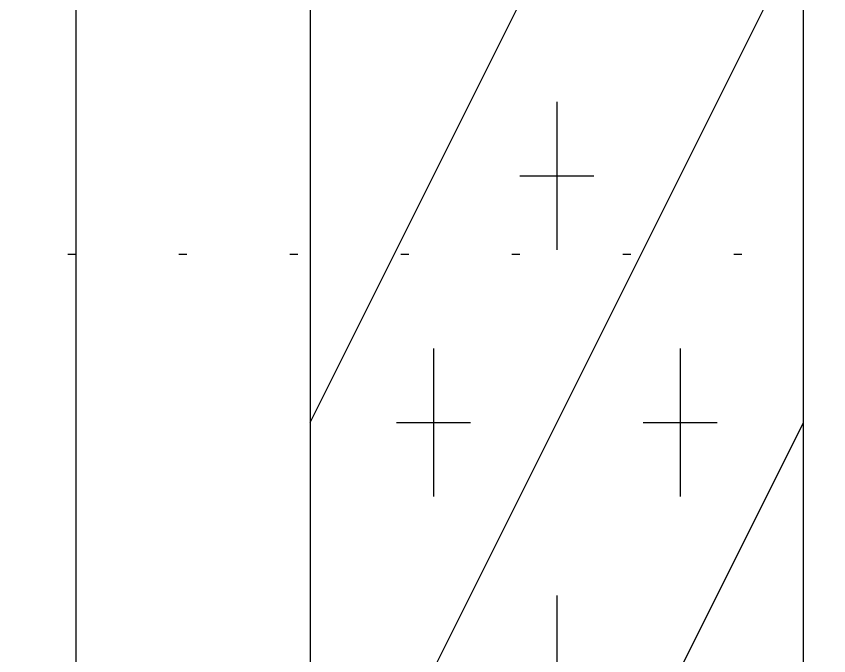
# Model space of a CAD drawing. Header units: millimetres. Extents: x -1499 to 6658, y -12483 to -6008.
# Drawn here: x 1415.43 to 1425.31, y -11025.94 to -11018.17 of the extents above; entities that cross this region are included whole.
import ezdxf

# ---------------------------------------------------------------- set-up
doc = ezdxf.new("R2010")
doc.units = ezdxf.units.MM
doc.linetypes.add('A-DOTLN01H', pattern=[0.125, 0, -0.125])
for name, color, linetype in [('CR-GRID', 56, 'A-DOTLN01H'), ('Layer', 7, 'Continuous'), ('수직그리드', 1, 'Continuous')]:
    doc.layers.add(name, color=color, linetype=linetype)

# ---------------------------------------------------------------- blocks, each defined once
blk = doc.blocks.new('TB-7')
at = {"layer": 'Layer'}
for points in [[(-1, -0.8), (-1, -14.3), (1, -14.3), (1, -0.8), (-1, -0.8)], [(-1, -4.3), (1, -2.3)], [(-1, -5.3), (1, -3.3)], [(0, -3.65), (0, -3.95)], [(-0.15, -3.8), (0.15, -3.8)], [(-0.5, -4.15), (-0.5, -4.45)], [(0.5, -4.15), (0.5, -4.45)], [(-1, -6.3), (1, -4.3)], [(-0.65, -4.3), (-0.35, -4.3)], [(0.35, -4.3), (0.65, -4.3)], [(0, -4.65), (0, -4.95)]]:
    blk.add_lwpolyline(points, dxfattribs=at)

msp = doc.modelspace()

# ---------------------------------------------------------------- linework, layer by layer
at = {"layer": 'CR-GRID', "linetype": 'A-DOTLN01H', "ltscale": 10}
msp.add_line((236.1572, -11021.0576), (1436.1572, -11021.0576), dxfattribs=at)
at = {"layer": '수직그리드'}
msp.add_line((1416.1572, -10977.4316), (1416.1572, -11873.0576), dxfattribs=at)

# ---------------------------------------------------------------- block references
at = {"xscale": 3, "yscale": 6, "zscale": 3}
msp.add_blockref('TB-7', (1422.0072, -10997.3052), dxfattribs=at)

doc.saveas('drawing.dxf')
